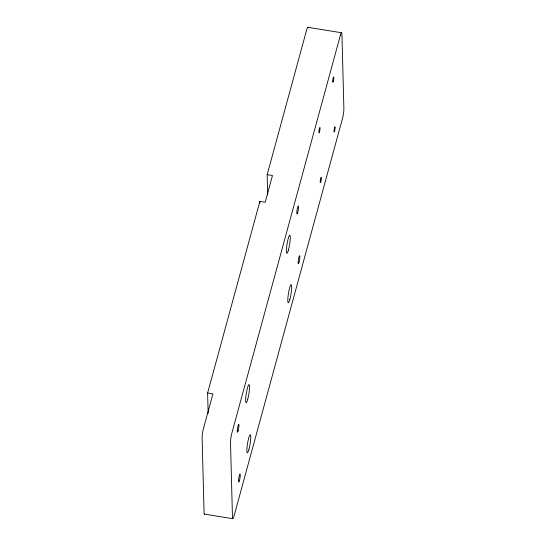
<?xml version="1.0" encoding="UTF-8"?>
<svg xmlns="http://www.w3.org/2000/svg" width="546" height="546" viewBox="0 0 546 546"><rect width="100%" height="100%" fill="white"/><g stroke="black" fill="none" stroke-linecap="round" stroke-linejoin="round"><path stroke-width="0.82" d="M208.149 413.342L207.617 393.018L259.876 201.413L265.185 202.266L272.474 175.525L267.171 174.672L306.681 29.805A6.791 0.962 -80.8 0 1 308.149 27.798M307.978 27.32L341.68 32.767M207.617 393.018L212.92 393.878L203.446 428.617A6.791 0.962 -80.8 0 0 202.116 438.028L204.074 512.721A6.791 0.962 -80.8 0 0 204.573 514.114M204.32 514.093L232.712 518.68M267.171 174.672L267.704 194.997M259.876 201.413L259.923 203.105M340.383 35.251L231.838 433.203A6.791 0.962 -80.8 0 0 230.508 442.615L232.466 517.308A6.791 0.962 -80.8 0 0 234.009 516.195L342.554 118.243A6.791 0.962 -80.8 0 0 343.884 108.825L341.926 34.132A6.791 0.962 -80.8 0 0 340.383 35.251M247.748 399.208A9.166 1.297 -80.8 0 0 249.201 384.65A9.166 1.297 -80.8 0 0 245.843 396.956A9.166 1.297 -80.8 0 0 247.748 399.208M248.949 449.365A9.166 1.297 -80.8 0 0 250.409 434.807A9.166 1.297 -80.8 0 0 247.051 447.119A9.166 1.297 -80.8 0 0 248.949 449.365M288.479 249.877A9.166 1.297 -80.8 0 0 289.933 235.319A9.166 1.297 -80.8 0 0 286.582 247.625A9.166 1.297 -80.8 0 0 288.479 249.877M289.878 299.304A9.166 1.297 -80.8 0 0 291.339 284.746A9.166 1.297 -80.8 0 0 287.981 297.058A9.166 1.297 -80.8 0 0 289.878 299.304M297.72 212.503A4.075 0.58 -80.8 0 0 298.369 206.033A4.075 0.58 -80.8 0 0 296.874 211.507A4.075 0.58 -80.8 0 0 297.72 212.503M299.024 262.216A4.075 0.58 -80.8 0 0 299.672 255.746A4.075 0.58 -80.8 0 0 298.177 261.22A4.075 0.58 -80.8 0 0 299.024 262.216M238.158 430.774A4.075 0.58 -80.8 0 0 238.807 424.303A4.075 0.58 -80.8 0 0 237.319 429.77A4.075 0.58 -80.8 0 0 238.158 430.774M239.469 480.562A4.075 0.58 -80.8 0 0 240.117 474.092A4.075 0.58 -80.8 0 0 238.622 479.565A4.075 0.58 -80.8 0 0 239.469 480.562M319.526 131.811A2.716 0.382 -80.8 0 0 319.963 127.505A2.716 0.382 -80.8 0 0 318.966 131.149A2.716 0.382 -80.8 0 0 319.526 131.811M320.836 181.606A2.716 0.382 -80.8 0 0 321.266 177.293A2.716 0.382 -80.8 0 0 320.27 180.944A2.716 0.382 -80.8 0 0 320.836 181.606M333.313 81.279A2.716 0.382 -80.8 0 0 333.743 76.966A2.716 0.382 -80.8 0 0 332.753 80.617A2.716 0.382 -80.8 0 0 333.313 81.279M334.616 131.074A2.716 0.382 -80.8 0 0 335.046 126.761A2.716 0.382 -80.8 0 0 334.056 130.412A2.716 0.382 -80.8 0 0 334.616 131.074"/></g></svg>
